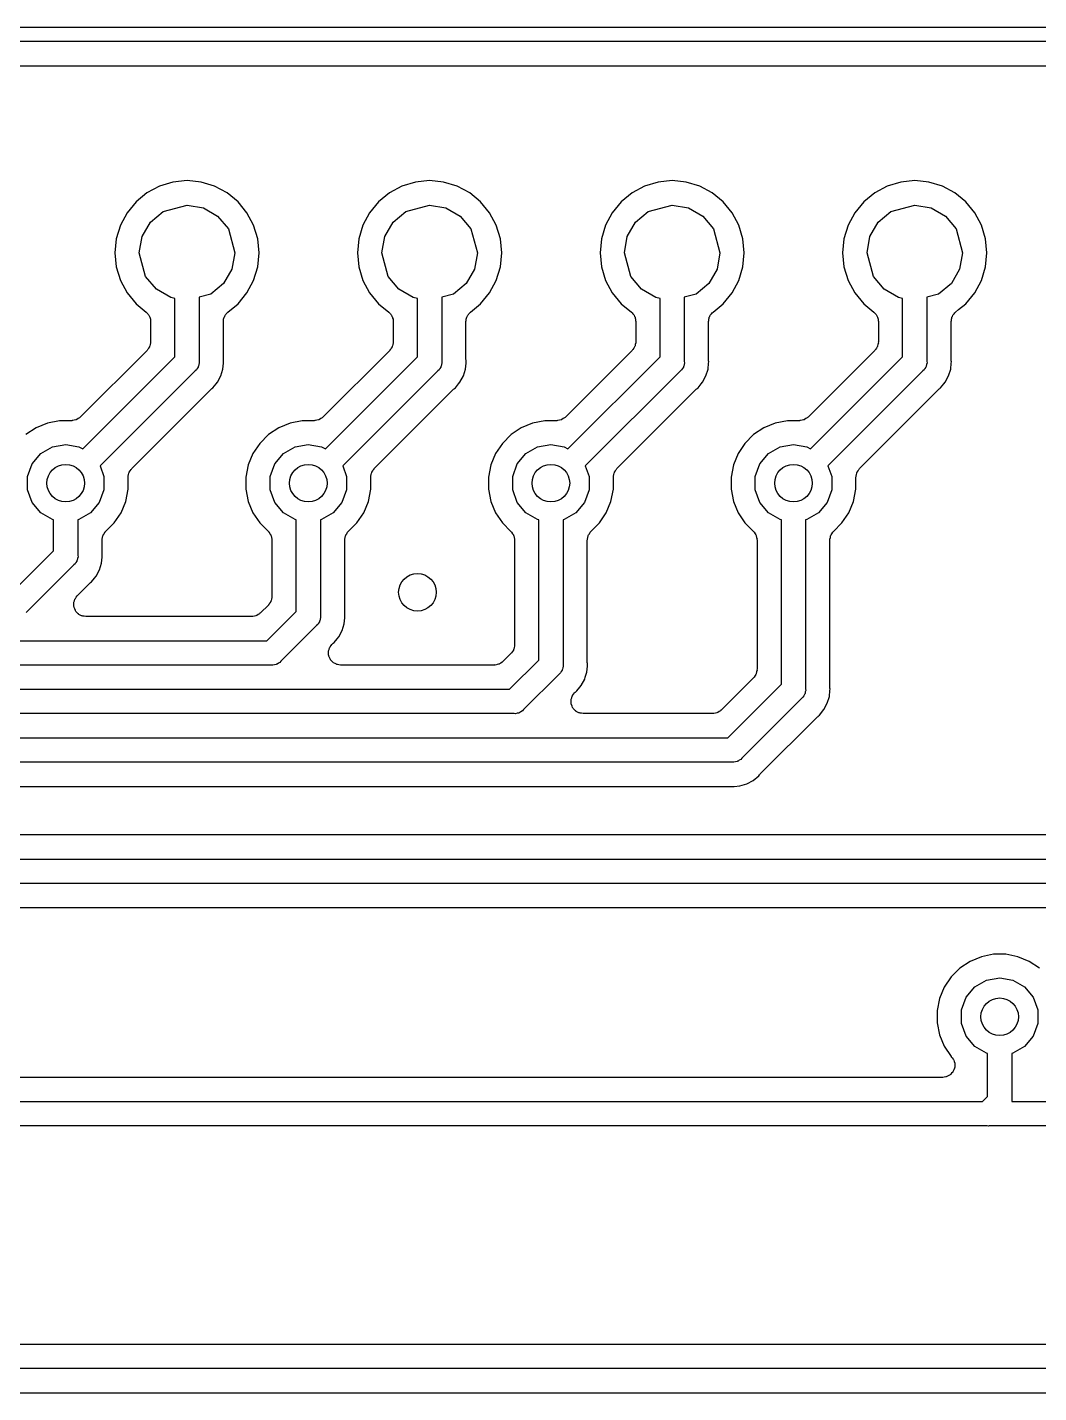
# Model space of a CAD drawing. Extents: x 117.3 to 179.7, y -117.8 to -92.2.
# Drawn here: x 161.69 to 172.28, y -106.53 to -92.23 of the extents above; entities that cross this region are included whole.
import ezdxf

# ---------------------------------------------------------------- set-up
doc = ezdxf.new("R2010")
doc.units = 0
doc.header["$MEASUREMENT"] = 0
doc.layers.add('BLACK', color=7, linetype='CONTINUOUS')

msp = doc.modelspace()

# ---------------------------------------------------------------- linework, layer by layer
at = {"layer": 'BLACK', "linetype": 'CONTINUOUS'}
for p, q in [((120.555, -92.2286), (176.448, -92.2286)), ((176.437, -92.3786), (120.561, -92.3786)), ((120.564, -92.6326), (176.419, -92.6326)), ((163.071, -93.8919), (162.941, -93.9617)), ((163.213, -93.8489), (163.071, -93.8919)), ((163.36, -93.8344), (163.213, -93.8489)), ((163.507, -93.8489), (163.36, -93.8344)), ((163.649, -93.8919), (163.507, -93.8489)), ((163.78, -93.9617), (163.649, -93.8919)), ((165.611, -93.8919), (165.481, -93.9617)), ((165.753, -93.8489), (165.611, -93.8919)), ((165.9, -93.8344), (165.753, -93.8489)), ((166.047, -93.8489), (165.9, -93.8344)), ((166.189, -93.8919), (166.047, -93.8489)), ((166.32, -93.9617), (166.189, -93.8919)), ((168.151, -93.8919), (168.021, -93.9617)), ((168.293, -93.8489), (168.151, -93.8919)), ((168.44, -93.8344), (168.293, -93.8489)), ((168.587, -93.8489), (168.44, -93.8344)), ((168.729, -93.8919), (168.587, -93.8489)), ((168.86, -93.9617), (168.729, -93.8919)), ((170.691, -93.8919), (170.561, -93.9617)), ((170.833, -93.8489), (170.691, -93.8919)), ((170.98, -93.8344), (170.833, -93.8489)), ((171.127, -93.8489), (170.98, -93.8344)), ((171.269, -93.8919), (171.127, -93.8489)), ((171.4, -93.9617), (171.269, -93.8919)), ((162.826, -94.0556), (162.732, -94.17)), ((162.941, -93.9617), (162.826, -94.0556)), ((163.11, -94.1566), (163.36, -94.0896)), ((163.36, -94.0896), (163.36, -94.0896)), ((163.36, -94.0896), (163.531, -94.1198)), ((163.894, -94.0556), (163.78, -93.9617)), ((163.988, -94.17), (163.894, -94.0556)), ((165.366, -94.0556), (165.272, -94.17)), ((165.481, -93.9617), (165.366, -94.0556)), ((165.65, -94.1566), (165.9, -94.0896)), ((165.9, -94.0896), (165.9, -94.0896)), ((165.9, -94.0896), (166.071, -94.1198)), ((166.434, -94.0556), (166.32, -93.9617)), ((166.528, -94.17), (166.434, -94.0556)), ((167.906, -94.0556), (167.812, -94.17)), ((168.021, -93.9617), (167.906, -94.0556)), ((168.19, -94.1566), (168.44, -94.0896)), ((168.44, -94.0896), (168.44, -94.0896)), ((168.44, -94.0896), (168.611, -94.1198)), ((168.974, -94.0556), (168.86, -93.9617)), ((169.068, -94.17), (168.974, -94.0556)), ((170.446, -94.0556), (170.352, -94.17)), ((170.561, -93.9617), (170.446, -94.0556)), ((170.73, -94.1566), (170.98, -94.0896)), ((170.98, -94.0896), (170.98, -94.0896)), ((170.98, -94.0896), (171.151, -94.1198)), ((171.514, -94.0556), (171.4, -93.9617)), ((171.608, -94.17), (171.514, -94.0556)), ((162.732, -94.17), (162.662, -94.3006)), ((162.977, -94.2682), (163.11, -94.1566)), ((163.531, -94.1198), (163.681, -94.2066)), ((163.681, -94.2066), (163.793, -94.3396)), ((164.058, -94.3006), (163.988, -94.17)), ((165.272, -94.17), (165.202, -94.3006)), ((165.517, -94.2682), (165.65, -94.1566)), ((166.071, -94.1198), (166.221, -94.2066)), ((166.221, -94.2066), (166.333, -94.3396)), ((166.598, -94.3006), (166.528, -94.17)), ((167.812, -94.17), (167.742, -94.3006)), ((168.057, -94.2682), (168.19, -94.1566)), ((168.611, -94.1198), (168.761, -94.2066)), ((168.761, -94.2066), (168.873, -94.3396)), ((169.138, -94.3006), (169.068, -94.17)), ((170.352, -94.17), (170.282, -94.3006)), ((170.597, -94.2682), (170.73, -94.1566)), ((171.151, -94.1198), (171.301, -94.2066)), ((171.301, -94.2066), (171.413, -94.3396)), ((171.678, -94.3006), (171.608, -94.17)), ((162.662, -94.3006), (162.619, -94.4423)), ((162.89, -94.4186), (162.977, -94.2682)), ((163.793, -94.3396), (163.86, -94.5896)), ((164.101, -94.4423), (164.058, -94.3006)), ((165.202, -94.3006), (165.159, -94.4423)), ((165.43, -94.4186), (165.517, -94.2682)), ((166.333, -94.3396), (166.4, -94.5896)), ((166.641, -94.4423), (166.598, -94.3006)), ((167.742, -94.3006), (167.699, -94.4423)), ((167.97, -94.4186), (168.057, -94.2682)), ((168.873, -94.3396), (168.94, -94.5896)), ((169.181, -94.4423), (169.138, -94.3006)), ((170.282, -94.3006), (170.239, -94.4423)), ((170.51, -94.4186), (170.597, -94.2682)), ((171.413, -94.3396), (171.48, -94.5896)), ((171.721, -94.4423), (171.678, -94.3006)), ((162.619, -94.4423), (162.605, -94.5896)), ((162.86, -94.5896), (162.89, -94.4186)), ((164.115, -94.5896), (164.101, -94.4423)), ((165.159, -94.4423), (165.145, -94.5896)), ((165.4, -94.5896), (165.43, -94.4186)), ((166.655, -94.5896), (166.641, -94.4423)), ((167.699, -94.4423), (167.685, -94.5896)), ((167.94, -94.5896), (167.97, -94.4186)), ((169.195, -94.5896), (169.181, -94.4423)), ((170.239, -94.4423), (170.225, -94.5896)), ((170.48, -94.5896), (170.51, -94.4186)), ((171.735, -94.5896), (171.721, -94.4423)), ((162.605, -94.5896), (162.619, -94.7369)), ((162.927, -94.8396), (162.86, -94.5896)), ((162.86, -94.5896), (162.86, -94.5896)), ((163.86, -94.5896), (163.83, -94.7606)), ((163.86, -94.5896), (163.86, -94.5896)), ((164.101, -94.7369), (164.115, -94.5896)), ((165.145, -94.5896), (165.159, -94.7369)), ((165.467, -94.8396), (165.4, -94.5896)), ((165.4, -94.5896), (165.4, -94.5896)), ((166.4, -94.5896), (166.37, -94.7606)), ((166.4, -94.5896), (166.4, -94.5896)), ((166.641, -94.7369), (166.655, -94.5896)), ((167.685, -94.5896), (167.699, -94.7369)), ((168.007, -94.8396), (167.94, -94.5896)), ((167.94, -94.5896), (167.94, -94.5896)), ((168.94, -94.5896), (168.91, -94.7606)), ((168.94, -94.5896), (168.94, -94.5896)), ((169.181, -94.7369), (169.195, -94.5896)), ((170.225, -94.5896), (170.239, -94.7369)), ((170.547, -94.8396), (170.48, -94.5896)), ((170.48, -94.5896), (170.48, -94.5896)), ((171.48, -94.5896), (171.45, -94.7606)), ((171.48, -94.5896), (171.48, -94.5896)), ((171.721, -94.7369), (171.735, -94.5896)), ((162.619, -94.7369), (162.662, -94.8786)), ((163.83, -94.7606), (163.743, -94.911)), ((164.058, -94.8786), (164.101, -94.7369)), ((165.159, -94.7369), (165.202, -94.8786)), ((166.37, -94.7606), (166.283, -94.911)), ((166.598, -94.8786), (166.641, -94.7369)), ((167.699, -94.7369), (167.742, -94.8786)), ((168.91, -94.7606), (168.823, -94.911)), ((169.138, -94.8786), (169.181, -94.7369)), ((170.239, -94.7369), (170.282, -94.8786)), ((171.45, -94.7606), (171.363, -94.911)), ((171.678, -94.8786), (171.721, -94.7369)), ((162.662, -94.8786), (162.732, -95.0092)), ((163.039, -94.9726), (162.927, -94.8396)), ((163.743, -94.911), (163.61, -95.0226)), ((163.988, -95.0092), (164.058, -94.8786)), ((165.202, -94.8786), (165.272, -95.0092)), ((165.579, -94.9726), (165.467, -94.8396)), ((166.283, -94.911), (166.15, -95.0226)), ((166.528, -95.0092), (166.598, -94.8786)), ((167.742, -94.8786), (167.812, -95.0092)), ((168.119, -94.9726), (168.007, -94.8396)), ((168.823, -94.911), (168.69, -95.0226)), ((169.068, -95.0092), (169.138, -94.8786)), ((170.282, -94.8786), (170.352, -95.0092)), ((170.659, -94.9726), (170.547, -94.8396)), ((171.363, -94.911), (171.23, -95.0226)), ((171.608, -95.0092), (171.678, -94.8786)), ((162.732, -95.0092), (162.826, -95.1236)), ((163.189, -95.0594), (163.039, -94.9726)), ((163.233, -95.0672), (163.189, -95.0594)), ((163.233, -95.68), (163.233, -95.0672)), ((163.61, -95.0226), (163.487, -95.0556)), ((163.487, -95.0556), (163.487, -95.7271)), ((163.894, -95.1236), (163.988, -95.0092)), ((165.272, -95.0092), (165.366, -95.1236)), ((165.729, -95.0594), (165.579, -94.9726)), ((165.773, -95.0672), (165.729, -95.0594)), ((165.773, -95.68), (165.773, -95.0672)), ((166.15, -95.0226), (166.027, -95.0556)), ((166.027, -95.0556), (166.027, -95.7271)), ((166.434, -95.1236), (166.528, -95.0092)), ((167.812, -95.0092), (167.906, -95.1236)), ((168.269, -95.0594), (168.119, -94.9726)), ((168.313, -95.0672), (168.269, -95.0594)), ((168.313, -95.68), (168.313, -95.0672)), ((168.69, -95.0226), (168.567, -95.0556)), ((168.567, -95.0556), (168.567, -95.7271)), ((168.974, -95.1236), (169.068, -95.0092)), ((170.352, -95.0092), (170.446, -95.1236)), ((170.809, -95.0594), (170.659, -94.9726)), ((170.853, -95.0672), (170.809, -95.0594)), ((170.853, -95.68), (170.853, -95.0672)), ((171.23, -95.0226), (171.107, -95.0556)), ((171.107, -95.0556), (171.107, -95.7271)), ((171.514, -95.1236), (171.608, -95.0092)), ((162.826, -95.1236), (162.933, -95.2111)), ((162.933, -95.2111), (162.94, -95.2201)), ((162.94, -95.2201), (162.949, -95.2276)), ((162.949, -95.2276), (162.955, -95.2367)), ((163.766, -95.2367), (163.771, -95.2276)), ((163.771, -95.2276), (163.78, -95.2201)), ((163.78, -95.2201), (163.788, -95.2111)), ((163.788, -95.2111), (163.894, -95.1236)), ((165.366, -95.1236), (165.473, -95.2111)), ((165.473, -95.2111), (165.48, -95.2201)), ((165.48, -95.2201), (165.489, -95.2276)), ((165.489, -95.2276), (165.495, -95.2367)), ((166.306, -95.2367), (166.311, -95.2276)), ((166.311, -95.2276), (166.32, -95.2201)), ((166.32, -95.2201), (166.328, -95.2111)), ((166.328, -95.2111), (166.434, -95.1236)), ((167.906, -95.1236), (168.013, -95.2111)), ((168.013, -95.2111), (168.02, -95.2201)), ((168.02, -95.2201), (168.029, -95.2276)), ((168.029, -95.2276), (168.035, -95.2367)), ((168.846, -95.2367), (168.851, -95.2276)), ((168.851, -95.2276), (168.86, -95.2201)), ((168.86, -95.2201), (168.868, -95.2111)), ((168.868, -95.2111), (168.974, -95.1236)), ((170.446, -95.1236), (170.553, -95.2111)), ((170.553, -95.2111), (170.56, -95.2201)), ((170.56, -95.2201), (170.569, -95.2276)), ((170.569, -95.2276), (170.575, -95.2367)), ((171.386, -95.2367), (171.391, -95.2276)), ((171.391, -95.2276), (171.4, -95.2201)), ((171.4, -95.2201), (171.408, -95.2111)), ((171.408, -95.2111), (171.439, -95.1853)), ((171.439, -95.1853), (171.514, -95.1236)), ((171.439, -95.1853), (171.439, -95.1853)), ((162.955, -95.2367), (162.961, -95.2446)), ((162.961, -95.2446), (162.966, -95.2556)), ((162.966, -95.2556), (162.971, -95.2658)), ((162.971, -95.2658), (162.973, -95.2761)), ((162.973, -95.2761), (162.977, -95.2859)), ((162.977, -95.2859), (162.977, -95.2977)), ((162.977, -95.2977), (162.979, -95.3093)), ((162.979, -95.3093), (162.979, -95.5222)), ((163.741, -95.3093), (163.743, -95.2977)), ((163.741, -95.7077), (163.741, -95.3093)), ((163.743, -95.2859), (163.747, -95.2761)), ((163.743, -95.2977), (163.743, -95.2859)), ((163.747, -95.2761), (163.749, -95.2658)), ((163.749, -95.2658), (163.755, -95.2556)), ((163.755, -95.2556), (163.759, -95.2446)), ((163.759, -95.2446), (163.766, -95.2367)), ((165.495, -95.2367), (165.501, -95.2446)), ((165.501, -95.2446), (165.506, -95.2556)), ((165.506, -95.2556), (165.511, -95.2658)), ((165.511, -95.2658), (165.513, -95.2761)), ((165.513, -95.2761), (165.517, -95.2859)), ((165.517, -95.2859), (165.517, -95.2977)), ((165.517, -95.2977), (165.519, -95.3093)), ((165.519, -95.3093), (165.519, -95.5222)), ((166.281, -95.3093), (166.283, -95.2977)), ((166.281, -95.7077), (166.281, -95.3093)), ((166.283, -95.2859), (166.287, -95.2761)), ((166.283, -95.2977), (166.283, -95.2859)), ((166.287, -95.2761), (166.289, -95.2658)), ((166.289, -95.2658), (166.295, -95.2556)), ((166.295, -95.2556), (166.299, -95.2446)), ((166.299, -95.2446), (166.306, -95.2367)), ((168.035, -95.2367), (168.041, -95.2446)), ((168.041, -95.2446), (168.046, -95.2556)), ((168.046, -95.2556), (168.051, -95.2658)), ((168.051, -95.2658), (168.053, -95.2761)), ((168.053, -95.2761), (168.057, -95.2859)), ((168.057, -95.2859), (168.057, -95.2977)), ((168.057, -95.2977), (168.059, -95.3093)), ((168.059, -95.3093), (168.059, -95.5222)), ((168.821, -95.3093), (168.823, -95.2977)), ((168.821, -95.7077), (168.821, -95.3093)), ((168.823, -95.2859), (168.827, -95.2761)), ((168.823, -95.2977), (168.823, -95.2859)), ((168.827, -95.2761), (168.829, -95.2658)), ((168.829, -95.2658), (168.835, -95.2556)), ((168.835, -95.2556), (168.839, -95.2446)), ((168.839, -95.2446), (168.846, -95.2367)), ((170.575, -95.2367), (170.581, -95.2446)), ((170.581, -95.2446), (170.586, -95.2556)), ((170.586, -95.2556), (170.591, -95.2658)), ((170.591, -95.2658), (170.593, -95.2761)), ((170.593, -95.2761), (170.597, -95.2859)), ((170.597, -95.2859), (170.597, -95.2977)), ((170.597, -95.2977), (170.599, -95.3093)), ((170.599, -95.3093), (170.599, -95.5222)), ((171.361, -95.3093), (171.363, -95.2977)), ((171.361, -95.7077), (171.361, -95.3093)), ((171.363, -95.2859), (171.367, -95.2761)), ((171.363, -95.2977), (171.363, -95.2859)), ((171.367, -95.2761), (171.369, -95.2658)), ((171.369, -95.2658), (171.375, -95.2556)), ((171.375, -95.2556), (171.379, -95.2446)), ((171.379, -95.2446), (171.386, -95.2367)), ((162.942, -95.612), (162.243, -96.3114)), ((162.945, -95.6074), (162.942, -95.612)), ((162.949, -95.6038), (162.945, -95.6074)), ((162.958, -95.5894), (162.949, -95.6038)), ((162.967, -95.5759), (162.958, -95.5894)), ((162.969, -95.5705), (162.967, -95.5759)), ((162.971, -95.5656), (162.969, -95.5705)), ((162.974, -95.5493), (162.971, -95.5656)), ((162.979, -95.5332), (162.974, -95.5493)), ((162.979, -95.5222), (162.978, -95.5277)), ((162.978, -95.5277), (162.979, -95.5332)), ((165.482, -95.612), (164.783, -96.3114)), ((165.485, -95.6074), (165.482, -95.612)), ((165.489, -95.6038), (165.485, -95.6074)), ((165.498, -95.5894), (165.489, -95.6038)), ((165.507, -95.5759), (165.498, -95.5894)), ((165.509, -95.5705), (165.507, -95.5759)), ((165.511, -95.5656), (165.509, -95.5705)), ((165.514, -95.5493), (165.511, -95.5656)), ((165.519, -95.5332), (165.514, -95.5493)), ((165.519, -95.5222), (165.518, -95.5277)), ((165.518, -95.5277), (165.519, -95.5332)), ((168.022, -95.612), (167.323, -96.3114)), ((168.025, -95.6074), (168.022, -95.612)), ((168.029, -95.6038), (168.025, -95.6074)), ((168.038, -95.5894), (168.029, -95.6038)), ((168.047, -95.5759), (168.038, -95.5894)), ((168.049, -95.5705), (168.047, -95.5759)), ((168.051, -95.5656), (168.049, -95.5705)), ((168.054, -95.5493), (168.051, -95.5656)), ((168.059, -95.5332), (168.054, -95.5493)), ((168.059, -95.5222), (168.058, -95.5277)), ((168.058, -95.5277), (168.059, -95.5332)), ((170.562, -95.612), (169.863, -96.3114)), ((170.565, -95.6074), (170.562, -95.612)), ((170.569, -95.6038), (170.565, -95.6074)), ((170.578, -95.5894), (170.569, -95.6038)), ((170.587, -95.5759), (170.578, -95.5894)), ((170.589, -95.5705), (170.587, -95.5759)), ((170.591, -95.5656), (170.589, -95.5705)), ((170.594, -95.5493), (170.591, -95.5656)), ((170.599, -95.5332), (170.594, -95.5493)), ((170.599, -95.5222), (170.598, -95.5277)), ((170.598, -95.5277), (170.599, -95.5332)), ((162.269, -96.644), (163.233, -95.68)), ((163.467, -95.8009), (163.459, -95.8155)), ((163.477, -95.7871), (163.467, -95.8009)), ((163.478, -95.7816), (163.477, -95.7871)), ((163.481, -95.7767), (163.478, -95.7816)), ((163.484, -95.7601), (163.481, -95.7767)), ((163.489, -95.7438), (163.484, -95.7601)), ((163.487, -95.7271), (163.489, -95.7438)), ((163.736, -95.8073), (163.742, -95.7451)), ((163.742, -95.7138), (163.741, -95.7077)), ((163.742, -95.7201), (163.742, -95.7138)), ((163.743, -95.7326), (163.742, -95.7201)), ((163.742, -95.7451), (163.743, -95.7326)), ((163.742, -95.7451), (163.742, -95.7451)), ((164.809, -96.644), (165.773, -95.68)), ((166.007, -95.8009), (165.999, -95.8155)), ((166.017, -95.7871), (166.007, -95.8009)), ((166.018, -95.7816), (166.017, -95.7871)), ((166.021, -95.7767), (166.018, -95.7816)), ((166.024, -95.7601), (166.021, -95.7767)), ((166.029, -95.7438), (166.024, -95.7601)), ((166.027, -95.7271), (166.029, -95.7438)), ((166.276, -95.8073), (166.282, -95.7451)), ((166.282, -95.7138), (166.281, -95.7077)), ((166.282, -95.7201), (166.282, -95.7138)), ((166.283, -95.7326), (166.282, -95.7201)), ((166.282, -95.7451), (166.283, -95.7326)), ((166.282, -95.7451), (166.282, -95.7451)), ((167.349, -96.644), (168.313, -95.68)), ((168.547, -95.8009), (168.539, -95.8155)), ((168.557, -95.7871), (168.547, -95.8009)), ((168.558, -95.7816), (168.557, -95.7871)), ((168.561, -95.7767), (168.558, -95.7816)), ((168.564, -95.7601), (168.561, -95.7767)), ((168.569, -95.7438), (168.564, -95.7601)), ((168.567, -95.7271), (168.569, -95.7438)), ((168.816, -95.8073), (168.822, -95.7451)), ((168.822, -95.7138), (168.821, -95.7077)), ((168.822, -95.7201), (168.822, -95.7138)), ((168.823, -95.7326), (168.822, -95.7201)), ((168.822, -95.7451), (168.823, -95.7326)), ((168.822, -95.7451), (168.822, -95.7451)), ((169.889, -96.644), (170.853, -95.68)), ((171.087, -95.8009), (171.079, -95.8155)), ((171.097, -95.7871), (171.087, -95.8009)), ((171.098, -95.7816), (171.097, -95.7871)), ((171.101, -95.7767), (171.098, -95.7816)), ((171.104, -95.7601), (171.101, -95.7767)), ((171.109, -95.7438), (171.104, -95.7601)), ((171.107, -95.7271), (171.109, -95.7438)), ((171.356, -95.8073), (171.362, -95.7451)), ((171.362, -95.7138), (171.361, -95.7077)), ((171.362, -95.7201), (171.362, -95.7138)), ((171.363, -95.7326), (171.362, -95.7201)), ((171.362, -95.7451), (171.363, -95.7326)), ((171.362, -95.7451), (171.362, -95.7451)), ((163.446, -95.8263), (162.45, -96.8222)), ((163.459, -95.8155), (163.446, -95.8263)), ((163.664, -95.9625), (163.678, -95.9453)), ((163.678, -95.9453), (163.714, -95.8791)), ((163.714, -95.8791), (163.736, -95.8073)), ((165.986, -95.8263), (164.99, -96.8222)), ((165.999, -95.8155), (165.986, -95.8263)), ((166.204, -95.9625), (166.218, -95.9453)), ((166.218, -95.9453), (166.254, -95.8791)), ((166.254, -95.8791), (166.276, -95.8073)), ((168.526, -95.8263), (167.53, -96.8222)), ((168.539, -95.8155), (168.526, -95.8263)), ((168.744, -95.9625), (168.758, -95.9453)), ((168.758, -95.9453), (168.794, -95.8791)), ((168.794, -95.8791), (168.816, -95.8073)), ((171.066, -95.8263), (170.07, -96.8222)), ((171.079, -95.8155), (171.066, -95.8263)), ((171.284, -95.9625), (171.298, -95.9453)), ((171.298, -95.9453), (171.334, -95.8791)), ((171.334, -95.8791), (171.356, -95.8073)), ((162.781, -96.8502), (163.612, -96.0196)), ((163.612, -96.0196), (163.617, -96.016)), ((163.617, -96.016), (163.621, -96.0113)), ((163.621, -96.0113), (163.631, -96.0033)), ((163.631, -96.0033), (163.664, -95.9625)), ((163.664, -95.9625), (163.664, -95.9625)), ((165.321, -96.8502), (166.152, -96.0196)), ((166.152, -96.0196), (166.157, -96.016)), ((166.157, -96.016), (166.161, -96.0113)), ((166.161, -96.0113), (166.171, -96.0033)), ((166.171, -96.0033), (166.204, -95.9625)), ((166.204, -95.9625), (166.204, -95.9625)), ((167.861, -96.8502), (168.692, -96.0196)), ((168.692, -96.0196), (168.697, -96.016)), ((168.697, -96.016), (168.701, -96.0113)), ((168.701, -96.0113), (168.711, -96.0033)), ((168.711, -96.0033), (168.744, -95.9625)), ((168.744, -95.9625), (168.744, -95.9625)), ((170.401, -96.8502), (171.232, -96.0196)), ((171.232, -96.0196), (171.237, -96.016)), ((171.237, -96.016), (171.241, -96.0113)), ((171.241, -96.0113), (171.251, -96.0033)), ((171.251, -96.0033), (171.284, -95.9625)), ((171.284, -95.9625), (171.284, -95.9625)), ((161.899, -96.3737), (161.78, -96.423)), ((162.026, -96.3485), (161.899, -96.3737)), ((162.153, -96.3485), (162.026, -96.3485)), ((162.158, -96.3476), (162.153, -96.3485)), ((162.164, -96.3481), (162.158, -96.3476)), ((162.18, -96.3438), (162.164, -96.3481)), ((162.196, -96.3409), (162.18, -96.3438)), ((162.201, -96.3381), (162.196, -96.3409)), ((162.206, -96.3367), (162.201, -96.3381)), ((162.22, -96.3271), (162.206, -96.3367)), ((162.234, -96.3188), (162.22, -96.3271)), ((162.238, -96.3146), (162.234, -96.3188)), ((162.243, -96.3114), (162.238, -96.3146)), ((164.439, -96.3737), (164.32, -96.423)), ((164.566, -96.3485), (164.439, -96.3737)), ((164.693, -96.3485), (164.566, -96.3485)), ((164.698, -96.3476), (164.693, -96.3485)), ((164.704, -96.3481), (164.698, -96.3476)), ((164.72, -96.3438), (164.704, -96.3481)), ((164.736, -96.3409), (164.72, -96.3438)), ((164.741, -96.3381), (164.736, -96.3409)), ((164.746, -96.3367), (164.741, -96.3381)), ((164.76, -96.3271), (164.746, -96.3367)), ((164.774, -96.3188), (164.76, -96.3271)), ((164.778, -96.3146), (164.774, -96.3188)), ((164.783, -96.3114), (164.778, -96.3146)), ((166.979, -96.3737), (166.86, -96.423)), ((167.106, -96.3485), (166.979, -96.3737)), ((167.233, -96.3485), (167.106, -96.3485)), ((167.238, -96.3476), (167.233, -96.3485)), ((167.244, -96.3481), (167.238, -96.3476)), ((167.26, -96.3438), (167.244, -96.3481)), ((167.276, -96.3409), (167.26, -96.3438)), ((167.281, -96.3381), (167.276, -96.3409)), ((167.286, -96.3367), (167.281, -96.3381)), ((167.3, -96.3271), (167.286, -96.3367)), ((167.314, -96.3188), (167.3, -96.3271)), ((167.318, -96.3146), (167.314, -96.3188)), ((167.323, -96.3114), (167.318, -96.3146)), ((169.519, -96.3737), (169.4, -96.423)), ((169.646, -96.3485), (169.519, -96.3737)), ((169.773, -96.3485), (169.646, -96.3485)), ((169.778, -96.3476), (169.773, -96.3485)), ((169.784, -96.3481), (169.778, -96.3476)), ((169.8, -96.3438), (169.784, -96.3481)), ((169.816, -96.3409), (169.8, -96.3438)), ((169.821, -96.3381), (169.816, -96.3409)), ((169.826, -96.3367), (169.821, -96.3381)), ((169.84, -96.3271), (169.826, -96.3367)), ((169.854, -96.3188), (169.84, -96.3271)), ((169.858, -96.3146), (169.854, -96.3188)), ((169.863, -96.3114), (169.858, -96.3146)), ((161.78, -96.423), (161.673, -96.4946)), ((164.213, -96.4946), (164.122, -96.5857)), ((164.32, -96.423), (164.213, -96.4946)), ((166.753, -96.4946), (166.662, -96.5857)), ((166.86, -96.423), (166.753, -96.4946)), ((169.293, -96.4946), (169.202, -96.5857)), ((169.4, -96.423), (169.293, -96.4946)), ((161.829, -96.6914), (161.951, -96.6209)), ((161.951, -96.6209), (162.09, -96.5964)), ((162.09, -96.5964), (162.229, -96.6209)), ((162.229, -96.6209), (162.269, -96.644)), ((164.122, -96.5857), (164.05, -96.6928)), ((164.369, -96.6914), (164.491, -96.6209)), ((164.491, -96.6209), (164.63, -96.5964)), ((164.63, -96.5964), (164.769, -96.6209)), ((164.769, -96.6209), (164.809, -96.644)), ((166.662, -96.5857), (166.59, -96.6928)), ((166.909, -96.6914), (167.031, -96.6209)), ((167.031, -96.6209), (167.17, -96.5964)), ((167.17, -96.5964), (167.309, -96.6209)), ((167.309, -96.6209), (167.349, -96.644)), ((169.202, -96.5857), (169.13, -96.6928)), ((169.449, -96.6914), (169.571, -96.6209)), ((169.571, -96.6209), (169.71, -96.5964)), ((169.71, -96.5964), (169.849, -96.6209)), ((169.849, -96.6209), (169.889, -96.644)), ((161.69, -96.9321), (161.738, -96.7995)), ((161.738, -96.7995), (161.829, -96.6914)), ((164.05, -96.6928), (164.001, -96.8118)), ((164.23, -96.9321), (164.278, -96.7995)), ((164.278, -96.7995), (164.369, -96.6914)), ((166.59, -96.6928), (166.541, -96.8118)), ((166.77, -96.9321), (166.818, -96.7995)), ((166.818, -96.7995), (166.909, -96.6914)), ((169.13, -96.6928), (169.081, -96.8118)), ((169.31, -96.9321), (169.358, -96.7995)), ((169.358, -96.7995), (169.449, -96.6914)), ((161.69, -97.0731), (161.69, -96.9321)), ((162.45, -96.8222), (162.49, -96.9321)), ((162.49, -96.9321), (162.49, -97.0731)), ((162.744, -96.94), (162.745, -96.9345)), ((162.744, -97.067), (162.744, -96.94)), ((162.745, -96.9289), (162.749, -96.9129)), ((162.745, -96.9345), (162.745, -96.9289)), ((162.749, -96.9129), (162.752, -96.8965)), ((162.752, -96.8965), (162.755, -96.8917)), ((162.755, -96.8917), (162.756, -96.8863)), ((162.756, -96.8863), (162.766, -96.8727)), ((162.766, -96.8727), (162.774, -96.8583)), ((162.774, -96.8583), (162.778, -96.8547)), ((162.778, -96.8547), (162.781, -96.8502)), ((164.001, -96.8118), (163.976, -96.9382)), ((163.976, -96.9382), (163.976, -97.067)), ((164.23, -97.0731), (164.23, -96.9321)), ((164.99, -96.8222), (165.03, -96.9321)), ((165.03, -96.9321), (165.03, -97.0731)), ((165.284, -96.94), (165.285, -96.9345)), ((165.284, -97.067), (165.284, -96.94)), ((165.285, -96.9289), (165.289, -96.9129)), ((165.285, -96.9345), (165.285, -96.9289)), ((165.289, -96.9129), (165.292, -96.8965)), ((165.292, -96.8965), (165.295, -96.8917)), ((165.295, -96.8917), (165.296, -96.8863)), ((165.296, -96.8863), (165.306, -96.8727)), ((165.306, -96.8727), (165.314, -96.8583)), ((165.314, -96.8583), (165.318, -96.8547)), ((165.318, -96.8547), (165.321, -96.8502)), ((166.541, -96.8118), (166.516, -96.9382)), ((166.516, -96.9382), (166.516, -97.067)), ((166.77, -97.0731), (166.77, -96.9321)), ((167.53, -96.8222), (167.57, -96.9321)), ((167.57, -96.9321), (167.57, -97.0731)), ((167.824, -96.94), (167.825, -96.9345)), ((167.824, -97.067), (167.824, -96.94)), ((167.825, -96.9289), (167.829, -96.9129)), ((167.825, -96.9345), (167.825, -96.9289)), ((167.829, -96.9129), (167.832, -96.8965)), ((167.832, -96.8965), (167.835, -96.8917)), ((167.835, -96.8917), (167.836, -96.8863)), ((167.836, -96.8863), (167.846, -96.8727)), ((167.846, -96.8727), (167.854, -96.8583)), ((167.854, -96.8583), (167.858, -96.8547)), ((167.858, -96.8547), (167.861, -96.8502)), ((169.081, -96.8118), (169.056, -96.9382)), ((169.056, -96.9382), (169.056, -97.067)), ((169.31, -97.0731), (169.31, -96.9321)), ((170.07, -96.8222), (170.11, -96.9321)), ((170.11, -96.9321), (170.11, -97.0731)), ((170.364, -96.94), (170.365, -96.9345)), ((170.364, -97.067), (170.364, -96.94)), ((170.365, -96.9289), (170.369, -96.9129)), ((170.365, -96.9345), (170.365, -96.9289)), ((170.369, -96.9129), (170.372, -96.8965)), ((170.372, -96.8965), (170.375, -96.8917)), ((170.375, -96.8917), (170.376, -96.8863)), ((170.376, -96.8863), (170.386, -96.8727)), ((170.386, -96.8727), (170.394, -96.8583)), ((170.394, -96.8583), (170.398, -96.8547)), ((170.398, -96.8547), (170.401, -96.8502)), ((161.738, -97.2057), (161.69, -97.0731)), ((162.49, -97.0731), (162.442, -97.2057)), ((162.719, -97.1934), (162.744, -97.067)), ((163.976, -97.067), (164.001, -97.1934)), ((164.278, -97.2057), (164.23, -97.0731)), ((165.03, -97.0731), (164.982, -97.2057)), ((165.259, -97.1934), (165.284, -97.067)), ((166.516, -97.067), (166.541, -97.1934)), ((166.818, -97.2057), (166.77, -97.0731)), ((167.57, -97.0731), (167.522, -97.2057)), ((167.799, -97.1934), (167.824, -97.067)), ((169.056, -97.067), (169.081, -97.1934)), ((169.358, -97.2057), (169.31, -97.0731)), ((170.11, -97.0731), (170.062, -97.2057)), ((170.339, -97.1934), (170.364, -97.067)), ((161.829, -97.3138), (161.738, -97.2057)), ((162.442, -97.2057), (162.351, -97.3138)), ((162.67, -97.3124), (162.719, -97.1934)), ((164.001, -97.1934), (164.05, -97.3124)), ((164.369, -97.3138), (164.278, -97.2057)), ((164.982, -97.2057), (164.891, -97.3138)), ((165.21, -97.3124), (165.259, -97.1934)), ((166.541, -97.1934), (166.59, -97.3124)), ((166.909, -97.3138), (166.818, -97.2057)), ((167.522, -97.2057), (167.431, -97.3138)), ((167.75, -97.3124), (167.799, -97.1934)), ((169.081, -97.1934), (169.13, -97.3124)), ((169.449, -97.3138), (169.358, -97.2057)), ((170.062, -97.2057), (169.971, -97.3138)), ((170.29, -97.3124), (170.339, -97.1934)), ((161.951, -97.3843), (161.829, -97.3138)), ((162.351, -97.3138), (162.229, -97.3843)), ((162.598, -97.4195), (162.67, -97.3124)), ((164.05, -97.3124), (164.122, -97.4195)), ((164.491, -97.3843), (164.369, -97.3138)), ((164.891, -97.3138), (164.769, -97.3843)), ((165.138, -97.4195), (165.21, -97.3124)), ((166.59, -97.3124), (166.662, -97.4195)), ((167.031, -97.3843), (166.909, -97.3138)), ((167.431, -97.3138), (167.309, -97.3843)), ((167.678, -97.4195), (167.75, -97.3124)), ((169.13, -97.3124), (169.202, -97.4195)), ((169.571, -97.3843), (169.449, -97.3138)), ((169.971, -97.3138), (169.849, -97.3843)), ((170.218, -97.4195), (170.29, -97.3124)), ((161.963, -97.3864), (161.951, -97.3843)), ((161.963, -97.712), (161.963, -97.3864)), ((162.229, -97.3843), (162.217, -97.3864)), ((162.217, -97.3864), (162.217, -97.7591)), ((162.493, -97.5319), (162.501, -97.5175)), ((162.501, -97.5175), (162.505, -97.5139)), ((162.505, -97.5139), (162.508, -97.5094)), ((162.508, -97.5094), (162.598, -97.4195)), ((164.122, -97.4195), (164.212, -97.5094)), ((164.212, -97.5094), (164.215, -97.5139)), ((164.215, -97.5139), (164.219, -97.5175)), ((164.219, -97.5175), (164.228, -97.5319)), ((164.503, -97.3864), (164.491, -97.3843)), ((164.503, -98.347), (164.503, -97.3864)), ((164.769, -97.3843), (164.757, -97.3864)), ((164.757, -97.3864), (164.757, -98.3941)), ((165.033, -97.5319), (165.041, -97.5175)), ((165.041, -97.5175), (165.045, -97.5139)), ((165.045, -97.5139), (165.048, -97.5094)), ((165.048, -97.5094), (165.138, -97.4195)), ((166.662, -97.4195), (166.752, -97.5094)), ((166.752, -97.5094), (166.755, -97.5139)), ((166.755, -97.5139), (166.759, -97.5175)), ((166.759, -97.5175), (166.768, -97.5319)), ((167.043, -97.3864), (167.031, -97.3843)), ((167.043, -98.855), (167.043, -97.3864)), ((167.309, -97.3843), (167.297, -97.3864)), ((167.297, -97.3864), (167.297, -98.9021)), ((167.573, -97.5319), (167.581, -97.5175)), ((167.581, -97.5175), (167.585, -97.5139)), ((167.585, -97.5139), (167.588, -97.5094)), ((167.588, -97.5094), (167.678, -97.4195)), ((169.202, -97.4195), (169.292, -97.5094)), ((169.292, -97.5094), (169.295, -97.5139)), ((169.295, -97.5139), (169.299, -97.5175)), ((169.299, -97.5175), (169.308, -97.5319)), ((169.583, -97.3864), (169.571, -97.3843)), ((169.583, -99.109), (169.583, -97.3864)), ((169.849, -97.3843), (169.837, -97.3864)), ((169.837, -97.3864), (169.837, -99.1561)), ((170.113, -97.5319), (170.121, -97.5175)), ((170.121, -97.5175), (170.125, -97.5139)), ((170.125, -97.5139), (170.128, -97.5094)), ((170.128, -97.5094), (170.218, -97.4195)), ((162.471, -97.5992), (162.472, -97.5937)), ((162.471, -97.7397), (162.471, -97.5992)), ((162.472, -97.5881), (162.476, -97.5721)), ((162.472, -97.5937), (162.472, -97.5881)), ((162.476, -97.5721), (162.479, -97.5557)), ((162.479, -97.5557), (162.482, -97.5509)), ((162.482, -97.5509), (162.483, -97.5455)), ((162.483, -97.5455), (162.493, -97.5319)), ((164.228, -97.5319), (164.237, -97.5455)), ((164.237, -97.5455), (164.239, -97.5509)), ((164.239, -97.5509), (164.241, -97.5557)), ((164.241, -97.5557), (164.244, -97.5721)), ((164.244, -97.5721), (164.249, -97.5881)), ((164.249, -97.5881), (164.248, -97.5937)), ((164.248, -97.5937), (164.249, -97.5992)), ((164.249, -97.5992), (164.249, -98.1892)), ((165.011, -97.5992), (165.012, -97.5937)), ((165.011, -98.3747), (165.011, -97.5992)), ((165.012, -97.5881), (165.016, -97.5721)), ((165.012, -97.5937), (165.012, -97.5881)), ((165.016, -97.5721), (165.019, -97.5557)), ((165.019, -97.5557), (165.022, -97.5509)), ((165.022, -97.5509), (165.023, -97.5455)), ((165.023, -97.5455), (165.033, -97.5319)), ((166.768, -97.5319), (166.777, -97.5455)), ((166.777, -97.5455), (166.779, -97.5509)), ((166.779, -97.5509), (166.781, -97.5557)), ((166.781, -97.5557), (166.784, -97.5721)), ((166.784, -97.5721), (166.789, -97.5881)), ((166.789, -97.5881), (166.788, -97.5937)), ((166.788, -97.5937), (166.789, -97.5992)), ((166.789, -97.5992), (166.789, -98.6972)), ((167.551, -97.5992), (167.552, -97.5937)), ((167.551, -98.8827), (167.551, -97.5992)), ((167.552, -97.5881), (167.556, -97.5721)), ((167.552, -97.5937), (167.552, -97.5881)), ((167.556, -97.5721), (167.559, -97.5557)), ((167.559, -97.5557), (167.562, -97.5509)), ((167.562, -97.5509), (167.563, -97.5455)), ((167.563, -97.5455), (167.573, -97.5319)), ((169.308, -97.5319), (169.317, -97.5455)), ((169.317, -97.5455), (169.319, -97.5509)), ((169.319, -97.5509), (169.321, -97.5557)), ((169.321, -97.5557), (169.324, -97.5721)), ((169.324, -97.5721), (169.329, -97.5881)), ((169.329, -97.5881), (169.328, -97.5937)), ((169.328, -97.5937), (169.329, -97.5992)), ((169.329, -97.5992), (169.329, -98.9512)), ((170.091, -97.5992), (170.092, -97.5937)), ((170.091, -99.1367), (170.091, -97.5992)), ((170.092, -97.5881), (170.096, -97.5721)), ((170.092, -97.5937), (170.092, -97.5881)), ((170.096, -97.5721), (170.099, -97.5557)), ((170.099, -97.5557), (170.102, -97.5509)), ((170.102, -97.5509), (170.103, -97.5455)), ((170.103, -97.5455), (170.113, -97.5319)), ((161.529, -98.1456), (161.963, -97.712)), ((162.214, -97.7921), (162.211, -97.8087)), ((162.219, -97.7758), (162.214, -97.7921)), ((162.217, -97.7591), (162.219, -97.7758)), ((162.466, -97.8393), (162.472, -97.7771)), ((162.472, -97.7458), (162.471, -97.7397)), ((162.472, -97.7521), (162.472, -97.7458)), ((162.473, -97.7646), (162.472, -97.7521)), ((162.472, -97.7771), (162.473, -97.7646)), ((162.472, -97.7771), (162.472, -97.7771)), ((162.176, -97.8583), (161.676, -98.3585)), ((162.189, -97.8475), (162.176, -97.8583)), ((162.197, -97.8329), (162.189, -97.8475)), ((162.207, -97.8191), (162.197, -97.8329)), ((162.208, -97.8136), (162.207, -97.8191)), ((162.211, -97.8087), (162.208, -97.8136)), ((162.408, -97.9773), (162.444, -97.9111)), ((162.444, -97.9111), (162.466, -97.8393)), ((162.211, -98.1828), (162.342, -98.0516)), ((162.342, -98.0516), (162.347, -98.048)), ((162.347, -98.048), (162.351, -98.0433)), ((162.351, -98.0433), (162.361, -98.0353)), ((162.361, -98.0353), (162.393, -97.9967)), ((162.393, -97.9967), (162.408, -97.9773)), ((162.393, -97.9967), (162.393, -97.9967)), ((162.175, -98.2505), (162.181, -98.235)), ((162.181, -98.235), (162.185, -98.2189)), ((162.185, -98.2189), (162.189, -98.2144)), ((162.189, -98.2144), (162.191, -98.2091)), ((162.191, -98.2091), (162.201, -98.1964)), ((162.201, -98.1964), (162.211, -98.1828)), ((164.241, -98.2326), (164.239, -98.2375)), ((164.244, -98.2163), (164.241, -98.2326)), ((164.249, -98.2002), (164.244, -98.2163)), ((164.249, -98.1892), (164.248, -98.1947)), ((164.248, -98.1947), (164.249, -98.2002)), ((162.174, -98.2615), (162.175, -98.2561)), ((162.175, -98.2781), (162.174, -98.2615)), ((162.175, -98.2561), (162.175, -98.2505)), ((162.175, -98.2947), (162.175, -98.2781)), ((162.177, -98.2999), (162.175, -98.2947)), ((162.178, -98.3055), (162.177, -98.2999)), ((162.185, -98.3205), (162.178, -98.3055)), ((162.191, -98.3361), (162.185, -98.3205)), ((162.194, -98.3404), (162.191, -98.3361)), ((162.196, -98.3454), (162.194, -98.3404)), ((162.208, -98.3572), (162.196, -98.3454)), ((162.219, -98.3699), (162.208, -98.3572)), ((162.224, -98.3727), (162.219, -98.3699)), ((162.228, -98.3766), (162.224, -98.3727)), ((162.243, -98.3836), (162.228, -98.3766)), ((164.106, -98.3782), (164.092, -98.3877)), ((164.12, -98.3699), (164.106, -98.3782)), ((164.124, -98.3656), (164.12, -98.3699)), ((164.128, -98.3624), (164.124, -98.3656)), ((164.212, -98.279), (164.128, -98.3624)), ((164.196, -98.6536), (164.503, -98.347)), ((164.215, -98.2744), (164.212, -98.279)), ((164.219, -98.2708), (164.215, -98.2744)), ((164.228, -98.2564), (164.219, -98.2708)), ((164.237, -98.2429), (164.228, -98.2564)), ((164.239, -98.2375), (164.237, -98.2429)), ((165.012, -98.3808), (165.011, -98.3747)), ((162.257, -98.3919), (162.243, -98.3836)), ((162.263, -98.3929), (162.257, -98.3919)), ((162.268, -98.3953), (162.263, -98.3929)), ((162.284, -98.3967), (162.268, -98.3953)), ((162.301, -98.3996), (162.284, -98.3967)), ((164.039, -98.3996), (162.301, -98.3996)), ((164.044, -98.3986), (164.039, -98.3996)), ((164.05, -98.3991), (164.044, -98.3986)), ((164.066, -98.3948), (164.05, -98.3991)), ((164.082, -98.3919), (164.066, -98.3948)), ((164.087, -98.3891), (164.082, -98.3919)), ((164.092, -98.3877), (164.087, -98.3891)), ((164.716, -98.4933), (164.343, -98.8665)), ((164.729, -98.4825), (164.716, -98.4933)), ((164.737, -98.4679), (164.729, -98.4825)), ((164.747, -98.4541), (164.737, -98.4679)), ((164.748, -98.4486), (164.747, -98.4541)), ((164.751, -98.4437), (164.748, -98.4486)), ((164.754, -98.4271), (164.751, -98.4437)), ((164.759, -98.4108), (164.754, -98.4271)), ((164.757, -98.3941), (164.759, -98.4108)), ((164.984, -98.5461), (165.006, -98.4743)), ((165.006, -98.4743), (165.012, -98.4121)), ((165.012, -98.3871), (165.012, -98.3808)), ((165.013, -98.3996), (165.012, -98.3871)), ((165.012, -98.4121), (165.013, -98.3996)), ((165.012, -98.4121), (165.012, -98.4121)), ((142.919, -98.6536), (164.196, -98.6536)), ((164.901, -98.6703), (164.933, -98.6317)), ((164.933, -98.6317), (164.948, -98.6123)), ((164.933, -98.6317), (164.933, -98.6317)), ((164.948, -98.6123), (164.984, -98.5461)), ((164.841, -98.7695), (164.842, -98.7641)), ((164.842, -98.7861), (164.841, -98.7695)), ((164.842, -98.7585), (164.848, -98.743)), ((164.842, -98.7641), (164.842, -98.7585)), ((164.842, -98.8027), (164.842, -98.7861)), ((164.844, -98.8079), (164.842, -98.8027)), ((164.845, -98.8135), (164.844, -98.8079)), ((164.848, -98.743), (164.852, -98.7269)), ((164.852, -98.7269), (164.856, -98.7224)), ((164.856, -98.7224), (164.858, -98.7171)), ((164.858, -98.7171), (164.868, -98.7044)), ((164.868, -98.7044), (164.878, -98.6908)), ((164.878, -98.6908), (164.882, -98.6866)), ((164.882, -98.6866), (164.885, -98.6846)), ((164.885, -98.6846), (164.886, -98.6833)), ((164.886, -98.6833), (164.888, -98.6823)), ((164.888, -98.6823), (164.891, -98.6783)), ((164.891, -98.6783), (164.901, -98.6703)), ((166.752, -98.787), (166.668, -98.8704)), ((166.755, -98.7824), (166.752, -98.787)), ((166.759, -98.7788), (166.755, -98.7824)), ((166.768, -98.7644), (166.759, -98.7788)), ((166.777, -98.7509), (166.768, -98.7644)), ((166.779, -98.7455), (166.777, -98.7509)), ((166.781, -98.7406), (166.779, -98.7455)), ((166.784, -98.7243), (166.781, -98.7406)), ((166.789, -98.7082), (166.784, -98.7243)), ((166.789, -98.6972), (166.788, -98.7027)), ((166.788, -98.7027), (166.789, -98.7082)), ((164.244, -98.9076), (142.966, -98.9076)), ((164.26, -98.9091), (164.244, -98.9076)), ((164.277, -98.9047), (164.26, -98.9091)), ((164.293, -98.9018), (164.277, -98.9047)), ((164.298, -98.8989), (164.293, -98.9018)), ((164.304, -98.8975), (164.298, -98.8989)), ((164.317, -98.8878), (164.304, -98.8975)), ((164.332, -98.8794), (164.317, -98.8878)), ((164.343, -98.8665), (164.332, -98.8794)), ((164.852, -98.8285), (164.845, -98.8135)), ((164.858, -98.8441), (164.852, -98.8285)), ((164.861, -98.8484), (164.858, -98.8441)), ((164.863, -98.8534), (164.861, -98.8484)), ((164.875, -98.8652), (164.863, -98.8534)), ((164.886, -98.8779), (164.875, -98.8652)), ((164.891, -98.8807), (164.886, -98.8779)), ((164.895, -98.8846), (164.891, -98.8807)), ((164.91, -98.8916), (164.895, -98.8846)), ((164.924, -98.8999), (164.91, -98.8916)), ((164.93, -98.9009), (164.924, -98.8999)), ((164.935, -98.9033), (164.93, -98.9009)), ((164.951, -98.9047), (164.935, -98.9033)), ((164.968, -98.9076), (164.951, -98.9047)), ((166.579, -98.9076), (164.968, -98.9076)), ((166.584, -98.9066), (166.579, -98.9076)), ((166.59, -98.9071), (166.584, -98.9066)), ((166.606, -98.9028), (166.59, -98.9071)), ((166.622, -98.8999), (166.606, -98.9028)), ((166.627, -98.8971), (166.622, -98.8999)), ((166.632, -98.8957), (166.627, -98.8971)), ((166.646, -98.8862), (166.632, -98.8957)), ((166.66, -98.8779), (166.646, -98.8862)), ((166.664, -98.8736), (166.66, -98.8779)), ((166.668, -98.8704), (166.664, -98.8736)), ((166.736, -99.1616), (167.043, -98.855)), ((167.291, -98.9517), (167.288, -98.9566)), ((167.294, -98.9351), (167.291, -98.9517)), ((167.299, -98.9188), (167.294, -98.9351)), ((167.297, -98.9021), (167.299, -98.9188)), ((167.546, -98.9823), (167.552, -98.9201)), ((167.552, -98.8888), (167.551, -98.8827)), ((167.552, -98.8951), (167.552, -98.8888)), ((167.553, -98.9076), (167.552, -98.8951)), ((167.552, -98.9201), (167.553, -98.9076)), ((167.552, -98.9201), (167.552, -98.9201)), ((169.329, -98.9512), (169.328, -98.9567)), ((167.256, -99.0013), (166.883, -99.3745)), ((167.269, -98.9905), (167.256, -99.0013)), ((167.277, -98.9759), (167.269, -98.9905)), ((167.287, -98.9621), (167.277, -98.9759)), ((167.288, -98.9566), (167.287, -98.9621)), ((167.488, -99.1203), (167.524, -99.0541)), ((167.524, -99.0541), (167.53, -99.0341)), ((167.53, -99.0341), (167.546, -98.9823)), ((167.53, -99.0341), (167.53, -99.0341)), ((169.292, -99.041), (168.954, -99.3784)), ((169.295, -99.0364), (169.292, -99.041)), ((169.299, -99.0328), (169.295, -99.0364)), ((169.308, -99.0184), (169.299, -99.0328)), ((169.317, -99.0049), (169.308, -99.0184)), ((169.319, -98.9995), (169.317, -99.0049)), ((169.321, -98.9946), (169.319, -98.9995)), ((169.324, -98.9783), (169.321, -98.9946)), ((169.329, -98.9622), (169.324, -98.9783)), ((169.328, -98.9567), (169.329, -98.9622)), ((144.034, -99.1616), (166.736, -99.1616)), ((167.388, -99.251), (167.392, -99.2349)), ((167.392, -99.2349), (167.396, -99.2304)), ((167.396, -99.2304), (167.398, -99.2251)), ((167.398, -99.2251), (167.408, -99.2124)), ((167.408, -99.2124), (167.418, -99.1988)), ((167.418, -99.1988), (167.422, -99.1946)), ((167.422, -99.1946), (167.425, -99.1926)), ((167.425, -99.1926), (167.426, -99.1913)), ((167.426, -99.1913), (167.428, -99.1903)), ((167.428, -99.1903), (167.431, -99.1863)), ((167.431, -99.1863), (167.441, -99.1783)), ((167.441, -99.1783), (167.473, -99.1397)), ((167.473, -99.1397), (167.488, -99.1203)), ((167.473, -99.1397), (167.473, -99.1397)), ((169.022, -99.6696), (169.583, -99.109)), ((169.817, -99.2299), (169.809, -99.2445)), ((169.827, -99.2161), (169.817, -99.2299)), ((169.828, -99.2106), (169.827, -99.2161)), ((169.831, -99.2057), (169.828, -99.2106)), ((169.834, -99.1891), (169.831, -99.2057)), ((169.839, -99.1728), (169.834, -99.1891)), ((169.837, -99.1561), (169.839, -99.1728)), ((170.064, -99.3081), (170.086, -99.2363)), ((170.086, -99.2363), (170.092, -99.1741)), ((170.092, -99.1428), (170.091, -99.1367)), ((170.092, -99.1491), (170.092, -99.1428)), ((170.093, -99.1616), (170.092, -99.1491)), ((170.092, -99.1741), (170.093, -99.1616)), ((170.092, -99.1741), (170.092, -99.1741)), ((166.883, -99.3745), (166.872, -99.3874)), ((167.381, -99.2775), (167.382, -99.2721)), ((167.382, -99.2941), (167.381, -99.2775)), ((167.382, -99.2665), (167.388, -99.251)), ((167.382, -99.2721), (167.382, -99.2665)), ((167.382, -99.3107), (167.382, -99.2941)), ((167.384, -99.3159), (167.382, -99.3107)), ((167.385, -99.3215), (167.384, -99.3159)), ((167.392, -99.3365), (167.385, -99.3215)), ((167.398, -99.3521), (167.392, -99.3365)), ((167.401, -99.3564), (167.398, -99.3521)), ((167.403, -99.3614), (167.401, -99.3564)), ((167.415, -99.3732), (167.403, -99.3614)), ((167.426, -99.3859), (167.415, -99.3732)), ((168.954, -99.3784), (168.95, -99.3816)), ((169.796, -99.2553), (169.169, -99.8825)), ((169.809, -99.2445), (169.796, -99.2553)), ((169.981, -99.4323), (170.028, -99.3743)), ((170.028, -99.3743), (170.064, -99.3081)), ((166.784, -99.4156), (144.183, -99.4156)), ((166.8, -99.4171), (166.784, -99.4156)), ((166.817, -99.4127), (166.8, -99.4171)), ((166.833, -99.4098), (166.817, -99.4127)), ((166.838, -99.4069), (166.833, -99.4098)), ((166.844, -99.4055), (166.838, -99.4069)), ((166.857, -99.3958), (166.844, -99.4055)), ((166.872, -99.3874), (166.857, -99.3958)), ((167.431, -99.3887), (167.426, -99.3859)), ((167.435, -99.3926), (167.431, -99.3887)), ((167.45, -99.3996), (167.435, -99.3926)), ((167.464, -99.4079), (167.45, -99.3996)), ((167.47, -99.4089), (167.464, -99.4079)), ((167.475, -99.4113), (167.47, -99.4089)), ((167.491, -99.4127), (167.475, -99.4113)), ((167.508, -99.4156), (167.491, -99.4127)), ((168.865, -99.4156), (167.508, -99.4156)), ((168.87, -99.4146), (168.865, -99.4156)), ((168.876, -99.4151), (168.87, -99.4146)), ((168.892, -99.4108), (168.876, -99.4151)), ((168.908, -99.4079), (168.892, -99.4108)), ((168.913, -99.4051), (168.908, -99.4079)), ((168.918, -99.4037), (168.913, -99.4051)), ((168.932, -99.3942), (168.918, -99.4037)), ((168.946, -99.3859), (168.932, -99.3942)), ((168.95, -99.3816), (168.946, -99.3859)), ((169.362, -100.048), (169.962, -99.4487)), ((169.962, -99.4487), (169.967, -99.445)), ((169.967, -99.445), (169.971, -99.4403)), ((169.971, -99.4403), (169.981, -99.4323)), ((148.761, -99.6696), (169.022, -99.6696)), ((169.07, -99.9236), (148.808, -99.9236)), ((169.086, -99.9251), (169.07, -99.9236)), ((169.103, -99.9207), (169.086, -99.9251)), ((169.119, -99.9178), (169.103, -99.9207)), ((169.124, -99.9149), (169.119, -99.9178)), ((169.13, -99.9135), (169.124, -99.9149)), ((169.143, -99.9038), (169.13, -99.9135)), ((169.158, -99.8954), (169.143, -99.9038)), ((169.169, -99.8825), (169.158, -99.8954)), ((169.288, -100.115), (169.346, -100.067)), ((169.346, -100.067), (169.354, -100.058)), ((169.354, -100.058), (169.359, -100.054)), ((169.359, -100.054), (169.362, -100.048)), ((148.966, -100.178), (169.05, -100.178)), ((169.05, -100.178), (169.056, -100.179)), ((169.056, -100.179), (169.063, -100.178)), ((169.063, -100.178), (169.075, -100.179)), ((169.075, -100.179), (169.088, -100.178)), ((169.088, -100.178), (169.15, -100.172)), ((169.088, -100.178), (169.088, -100.178)), ((169.15, -100.172), (169.222, -100.15)), ((169.222, -100.15), (169.288, -100.115)), ((176.547, -100.686), (152.377, -100.686)), ((152.358, -100.94), (176.822, -100.94)), ((176.822, -101.194), (152.405, -101.194)), ((152.563, -101.448), (176.547, -101.448)), ((171.805, -101.937), (171.678, -101.962)), ((171.934, -101.937), (171.805, -101.937)), ((172.06, -101.962), (171.934, -101.937)), ((171.452, -102.083), (171.361, -102.174)), ((171.559, -102.011), (171.452, -102.083)), ((171.678, -101.962), (171.559, -102.011)), ((172.179, -102.011), (172.06, -101.962)), ((172.286, -102.083), (172.179, -102.011)), ((171.361, -102.174), (171.289, -102.281)), ((171.608, -102.279), (171.73, -102.209)), ((171.73, -102.209), (171.869, -102.184)), ((171.869, -102.184), (172.008, -102.209)), ((172.008, -102.209), (172.13, -102.279)), ((171.289, -102.281), (171.24, -102.4)), ((171.517, -102.387), (171.608, -102.279)), ((172.13, -102.279), (172.221, -102.387)), ((171.24, -102.4), (171.215, -102.526)), ((171.215, -102.526), (171.215, -102.655)), ((171.469, -102.52), (171.517, -102.387)), ((171.469, -102.661), (171.469, -102.52)), ((172.221, -102.387), (172.269, -102.52)), ((172.269, -102.52), (172.269, -102.661)), ((171.215, -102.655), (171.24, -102.781)), ((171.517, -102.794), (171.469, -102.661)), ((172.269, -102.661), (172.221, -102.794)), ((171.24, -102.781), (171.289, -102.9)), ((171.608, -102.902), (171.517, -102.794)), ((172.221, -102.794), (172.13, -102.902)), ((171.289, -102.9), (171.361, -103.008)), ((171.73, -102.972), (171.608, -102.902)), ((172.13, -102.902), (172.008, -102.972)), ((171.361, -103.008), (171.362, -103.009)), ((171.362, -103.009), (171.372, -103.022)), ((171.372, -103.022), (171.383, -103.035)), ((171.383, -103.035), (171.384, -103.04)), ((171.384, -103.04), (171.388, -103.045)), ((171.388, -103.045), (171.392, -103.061)), ((171.392, -103.061), (171.398, -103.077)), ((171.398, -103.077), (171.398, -103.082)), ((171.398, -103.082), (171.399, -103.088)), ((171.399, -103.088), (171.398, -103.104)), ((171.742, -102.974), (171.73, -102.972)), ((171.742, -103.427), (171.742, -102.974)), ((172.008, -102.972), (171.996, -102.974)), ((171.996, -102.974), (171.996, -103.474)), ((171.273, -103.226), (151.701, -103.226)), ((171.289, -103.223), (171.273, -103.226)), ((171.305, -103.221), (171.289, -103.223)), ((171.31, -103.219), (171.305, -103.221)), ((171.316, -103.218), (171.31, -103.219)), ((171.33, -103.21), (171.316, -103.218)), ((171.345, -103.203), (171.33, -103.21)), ((171.349, -103.199), (171.345, -103.203)), ((171.354, -103.196), (171.349, -103.199)), ((171.365, -103.183), (171.354, -103.196)), ((171.377, -103.171), (171.365, -103.183)), ((171.379, -103.166), (171.377, -103.171)), ((171.383, -103.162), (171.379, -103.166)), ((171.388, -103.147), (171.383, -103.162)), ((171.395, -103.131), (171.388, -103.147)), ((171.396, -103.126), (171.395, -103.131)), ((171.398, -103.121), (171.396, -103.126)), ((171.398, -103.104), (171.398, -103.121)), ((151.682, -103.48), (171.689, -103.48)), ((171.689, -103.48), (171.742, -103.427)), ((171.996, -103.474), (171.997, -103.48)), ((171.997, -103.48), (176.822, -103.48)), ((171.737, -103.734), (151.729, -103.734)), ((171.753, -103.735), (171.737, -103.734)), ((171.759, -103.734), (171.753, -103.735)), ((176.822, -103.734), (171.759, -103.734)), ((148.246, -106.02), (173.012, -106.02)), ((176.822, -106.274), (148.246, -106.274)), ((148.463, -106.528), (173.114, -106.528))]:
    msp.add_line(p, q, dxfattribs=at)
at = {"layer": 'BLACK'}
for centre in [(162.09, -97.0026), (164.63, -97.0026), (167.17, -97.0026), (169.71, -97.0026), (165.773, -98.1456), (171.869, -102.591)]:
    msp.add_circle(centre, 0.1968, dxfattribs=at)

doc.saveas('drawing.dxf')
